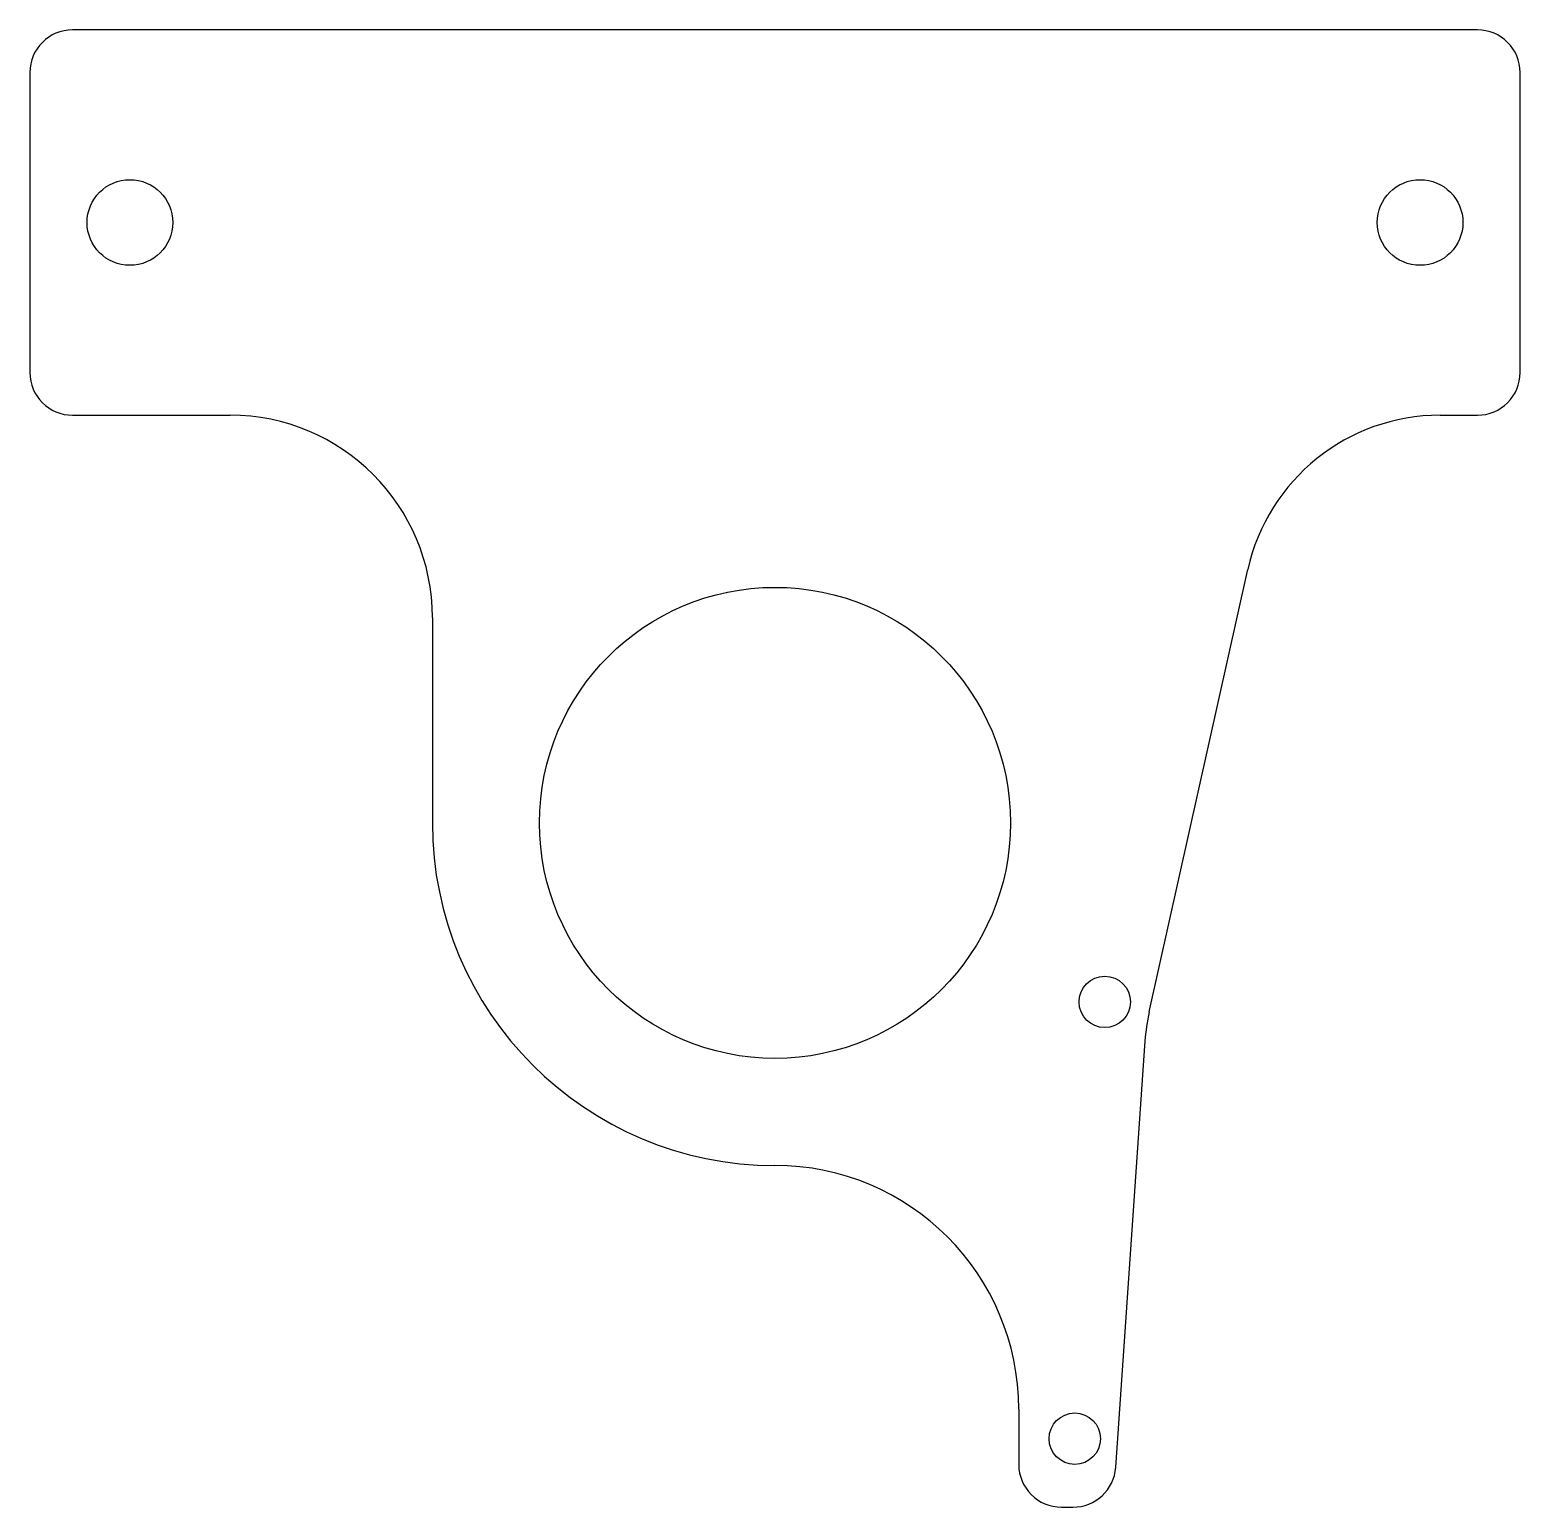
# Model space of a CAD drawing. Header units: millimetres. Extents: x -87 to 87, y -80 to 93.
import ezdxf

# ---------------------------------------------------------------- set-up
doc = ezdxf.new("R2010")
doc.units = ezdxf.units.MM

msp = doc.modelspace()

# ---------------------------------------------------------------- linework, layer by layer
at = {"color": 7, "linetype": 'Continuous', "lineweight": 25}
for p, q in [((82, 92.6), (-82, 92.6)), ((-87, 87.6), (-87, 52.6)), ((87, 52.6), (87, 87.6)), ((-82, 47.6), (-63.62, 47.6)), ((77.65, 47.6), (82, 47.6)), ((43.69, -22.07), (55.2, 29.6)), ((-40, 23.98), (-40, 0)), ((39.78, -75.24), (43.2, -25.49)), ((28.46, -68.46), (28.46, -74.9)), ((33.46, -79.9), (34.79, -79.9))]:
    msp.add_line(p, q, dxfattribs=at)
for centre, radius in [((-75.31, 70.1), 5), ((75.31, 70.1), 5), ((0, 0), 27.5), ((38.5, -20.9), 3), ((35, -71.9), 3)]:
    msp.add_circle(centre, radius, dxfattribs=at)
for centre, radius, start, end in [((-82, 87.6), 5, 90, 180), ((82, 87.6), 5, 0, 90), ((-82, 52.6), 5, 180, 270), ((82, 52.6), 5, 270, 0), ((-63.62, 23.98), 23.62, 0, 90), ((77.65, 24.6), 23, 90, 167.4441), ((0, 0), 40, 180, 270), ((66.14, -27.07), 23, 167.4441, 176.0741), ((0, -68.46), 28.46, 0, 90), ((33.46, -74.9), 5, 180, 270), ((34.79, -74.9), 5, 270, 356.0741)]:
    msp.add_arc(centre, radius, start, end, dxfattribs=at)

doc.saveas('drawing.dxf')
